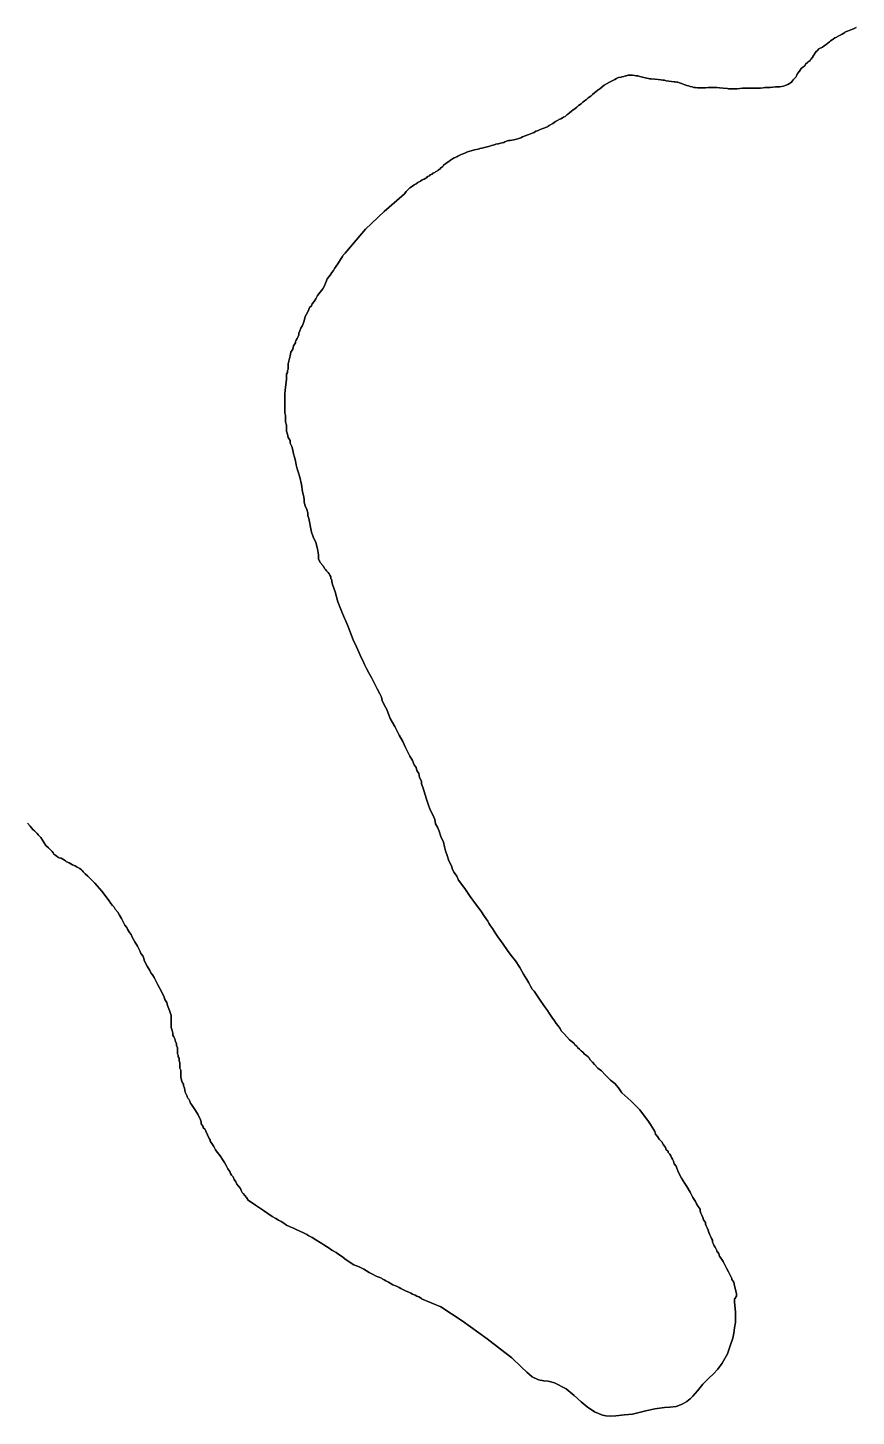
# Model space of a CAD drawing. Header units: inches. Extents: x 11258954 to 11313122, y 3645444 to 3695200.
# Drawn here: x 11285548 to 11286482, y 3675868 to 3677433 of the extents above; entities that cross this region are included whole.
import ezdxf

# ---------------------------------------------------------------- set-up
doc = ezdxf.new("R2010")
doc.units = ezdxf.units.IN
doc.header["$MEASUREMENT"] = 0
doc.layers.add('ZipCode', color=108, linetype='Continuous')

msp = doc.modelspace()

# ---------------------------------------------------------------- linework, layer by layer
at = {"layer": 'ZipCode'}
for points in [[(11286482, 3677433, 0), (11286479, 3677431.5, 0), (11286476, 3677430.25, 0), (11286472, 3677428.75, 0), (11286470, 3677428, 0), (11286469, 3677427.25, 0), (11286468, 3677426.5, 0), (11286466, 3677425.5, 0), (11286464, 3677424.25, 0), (11286461, 3677423, 0), (11286460, 3677422.25, 0), (11286458, 3677421.25, 0), (11286456, 3677420, 0), (11286455, 3677419, 0), (11286453, 3677418, 0), (11286452, 3677417, 0), (11286450, 3677415.25, 0), (11286448, 3677413.75, 0), (11286446, 3677412.5, 0), (11286444, 3677411, 0), (11286440, 3677409, 0), (11286438, 3677406.75, 0), (11286437, 3677406, 0), (11286436, 3677404.75, 0), (11286435, 3677403.5, 0), (11286435, 3677403, 0), (11286435, 3677402.5, 0), (11286434, 3677402, 0), (11286434, 3677401.5, 0), (11286433, 3677400.5, 0), (11286433, 3677399.75, 0), (11286432, 3677399, 0), (11286432, 3677398, 0), (11286431, 3677397.25, 0), (11286430, 3677396, 0), (11286428, 3677394.5, 0), (11286427, 3677393.5, 0), (11286425, 3677391.75, 0), (11286424, 3677390, 0), (11286422, 3677388.5, 0), (11286420, 3677386.75, 0), (11286418, 3677384, 0), (11286416, 3677381.25, 0), (11286415, 3677379.25, 0), (11286414, 3677377.25, 0), (11286412, 3677375.25, 0), (11286411, 3677374, 0), (11286410, 3677372.5, 0), (11286409, 3677371.5, 0), (11286408, 3677370.75, 0), (11286407, 3677369.75, 0), (11286405, 3677368.75, 0), (11286404, 3677368.5, 0), (11286403, 3677368, 0), (11286402, 3677367.5, 0), (11286400, 3677366.75, 0), (11286396, 3677366.25, 0), (11286394, 3677366, 0), (11286391, 3677366, 0), (11286388, 3677365.75, 0), (11286385, 3677365.5, 0), (11286382, 3677365.5, 0), (11286379, 3677365.25, 0), (11286377, 3677365, 0), (11286374, 3677364.75, 0), (11286371, 3677364.5, 0), (11286368, 3677364.5, 0), (11286366, 3677364.5, 0), (11286363, 3677364.5, 0), (11286360, 3677364.5, 0), (11286357, 3677364.5, 0), (11286354, 3677364.5, 0), (11286351, 3677364.25, 0), (11286348, 3677364, 0), (11286344, 3677363.75, 0), (11286341, 3677363.75, 0), (11286340, 3677364, 0), (11286338, 3677364, 0), (11286337, 3677364.25, 0), (11286332, 3677364.75, 0), (11286328, 3677365, 0), (11286325, 3677365.5, 0), (11286321, 3677365.5, 0), (11286318, 3677365.5, 0), (11286315, 3677365.25, 0), (11286312, 3677365, 0), (11286307, 3677365, 0), (11286303, 3677365, 0), (11286301, 3677365.25, 0), (11286300, 3677365.25, 0), (11286299, 3677365.5, 0), (11286297, 3677366, 0), (11286295, 3677366.5, 0), (11286293, 3677367.25, 0), (11286291, 3677367.75, 0), (11286289, 3677368.5, 0), (11286287, 3677369.25, 0), (11286285, 3677370, 0), (11286283, 3677370.75, 0), (11286281, 3677371.25, 0), (11286280, 3677371.5, 0), (11286278, 3677371.75, 0), (11286277, 3677371.75, 0), (11286274, 3677372, 0), (11286271, 3677372.5, 0), (11286268, 3677373, 0), (11286266, 3677373.5, 0), (11286264, 3677373.75, 0), (11286262, 3677374, 0), (11286259, 3677374.5, 0), (11286255, 3677374.75, 0), (11286251, 3677375, 0), (11286250, 3677375, 0), (11286249, 3677375.25, 0), (11286248, 3677375.5, 0), (11286244, 3677376.25, 0), (11286241, 3677377.25, 0), (11286238, 3677378, 0), (11286236, 3677378.5, 0), (11286234, 3677378.75, 0), (11286232, 3677379, 0), (11286230, 3677379.5, 0), (11286228, 3677379.5, 0), (11286225, 3677379.25, 0), (11286224, 3677379, 0), (11286223, 3677378.75, 0), (11286222, 3677378.5, 0), (11286220, 3677378, 0), (11286218, 3677377.5, 0), (11286217, 3677377, 0), (11286214, 3677376.5, 0), (11286212, 3677375.5, 0), (11286210, 3677374.5, 0), (11286204, 3677371.5, 0), (11286198, 3677368, 0), (11286193, 3677363.75, 0), (11286192, 3677363.25, 0), (11286191, 3677362.75, 0), (11286191, 3677362.25, 0), (11286189, 3677361, 0), (11286187, 3677359.25, 0), (11286185, 3677357.5, 0), (11286183, 3677355.5, 0), (11286180, 3677353.75, 0), (11286178, 3677351.75, 0), (11286177, 3677351.25, 0), (11286176, 3677350.5, 0), (11286176, 3677350.25, 0), (11286174, 3677349, 0), (11286172, 3677347, 0), (11286169, 3677345, 0), (11286167, 3677343.25, 0), (11286165, 3677341.5, 0), (11286163, 3677340.25, 0), (11286161, 3677338.75, 0), (11286159, 3677337, 0), (11286157, 3677335.5, 0), (11286157, 3677335, 0), (11286156, 3677334.5, 0), (11286155, 3677333.75, 0), (11286154, 3677332.75, 0), (11286152, 3677332, 0), (11286151, 3677331.25, 0), (11286149, 3677330.25, 0), (11286147, 3677329.25, 0), (11286146, 3677328.5, 0), (11286143, 3677327, 0), (11286140, 3677325, 0), (11286136, 3677322.75, 0), (11286135, 3677322, 0), (11286134, 3677321.25, 0), (11286133, 3677320.75, 0), (11286130, 3677319.5, 0), (11286126, 3677318.25, 0), (11286123, 3677316.75, 0), (11286121, 3677316, 0), (11286119, 3677314.75, 0), (11286117, 3677313.75, 0), (11286115, 3677313, 0), (11286113, 3677312.5, 0), (11286112, 3677312, 0), (11286109, 3677311, 0), (11286106, 3677309.75, 0), (11286104, 3677308.5, 0), (11286102, 3677307.75, 0), (11286099, 3677307, 0), (11286096, 3677306.5, 0), (11286094, 3677306, 0), (11286092, 3677305.75, 0), (11286090, 3677305.5, 0), (11286088, 3677305, 0), (11286086, 3677304.25, 0), (11286085, 3677303.5, 0), (11286083, 3677303, 0), (11286081, 3677302.5, 0), (11286079, 3677302, 0), (11286078, 3677301.75, 0), (11286076, 3677301.5, 0), (11286075, 3677301, 0), (11286073, 3677300.5, 0), (11286071, 3677300, 0), (11286069, 3677299.25, 0), (11286066, 3677298.5, 0), (11286063, 3677297.75, 0), (11286060, 3677297, 0), (11286058, 3677296.75, 0), (11286057, 3677296.25, 0), (11286056, 3677296, 0), (11286052, 3677295.25, 0), (11286048, 3677294, 0), (11286044, 3677292.75, 0), (11286041, 3677291.5, 0), (11286037, 3677290, 0), (11286033, 3677288, 0), (11286032, 3677287.25, 0), (11286030, 3677286.5, 0), (11286029, 3677286, 0), (11286027, 3677285, 0), (11286025, 3677283.5, 0), (11286023, 3677282, 0), (11286021, 3677280.75, 0), (11286019, 3677279.5, 0), (11286017, 3677277.75, 0), (11286016, 3677276.5, 0), (11286014, 3677275, 0), (11286013, 3677273.75, 0), (11286012, 3677273, 0), (11286011, 3677272.25, 0), (11286010, 3677271.5, 0), (11286008, 3677270.5, 0), (11286007, 3677269.75, 0), (11286005, 3677268.75, 0), (11286004, 3677267.75, 0), (11286002, 3677267, 0), (11286001, 3677266, 0), (11285999, 3677265.25, 0), (11285998, 3677264, 0), (11285997, 3677263.25, 0), (11285995, 3677262.25, 0), (11285993, 3677261.25, 0), (11285991, 3677260, 0), (11285988, 3677258.5, 0), (11285986, 3677257, 0), (11285984, 3677255.75, 0), (11285982, 3677254.25, 0), (11285979, 3677252.25, 0), (11285977, 3677250.25, 0), (11285975, 3677248, 0), (11285973, 3677245.5, 0), (11285970, 3677243, 0), (11285950, 3677225.5, 0), (11285929, 3677205.75, 0), (11285908, 3677180.75, 0), (11285906, 3677178.5, 0), (11285904, 3677176.5, 0), (11285903, 3677175, 0), (11285901, 3677171.5, 0), (11285898, 3677166.5, 0), (11285894, 3677161.25, 0), (11285893, 3677159, 0), (11285891, 3677157, 0), (11285890, 3677155, 0), (11285888, 3677152.5, 0), (11285886, 3677149.75, 0), (11285885, 3677147.5, 0), (11285884, 3677145, 0), (11285883, 3677142, 0), (11285881, 3677138.5, 0), (11285878, 3677134.5, 0), (11285875, 3677130.75, 0), (11285873, 3677127, 0), (11285871, 3677124.25, 0), (11285869, 3677121.5, 0), (11285868, 3677119.25, 0), (11285866, 3677117.25, 0), (11285865, 3677115, 0), (11285864, 3677112.5, 0), (11285861, 3677107.25, 0), (11285860, 3677102.25, 0), (11285858, 3677097.25, 0), (11285856, 3677094, 0), (11285855, 3677091, 0), (11285854, 3677088.5, 0), (11285854, 3677086.75, 0), (11285853, 3677084.75, 0), (11285852, 3677082.5, 0), (11285851, 3677080.5, 0), (11285850, 3677079, 0), (11285850, 3677077.5, 0), (11285848, 3677074, 0), (11285847, 3677070.25, 0), (11285845, 3677067, 0), (11285844, 3677063, 0), (11285843, 3677058.5, 0), (11285842, 3677053.75, 0), (11285842, 3677052, 0), (11285842, 3677050, 0), (11285842, 3677047.75, 0), (11285841, 3677046.25, 0), (11285841, 3677045, 0), (11285841, 3677044, 0), (11285840, 3677042.25, 0), (11285840, 3677039.5, 0), (11285840, 3677036.25, 0), (11285839, 3677027.75, 0), (11285838, 3677020.25, 0), (11285838, 3677013, 0), (11285838, 3677008, 0), (11285838, 3677003, 0), (11285838, 3676998.5, 0), (11285839, 3676995.75, 0), (11285839, 3676992.25, 0), (11285839, 3676988.5, 0), (11285840, 3676984.75, 0), (11285840, 3676981.25, 0), (11285840, 3676978, 0), (11285841, 3676974.5, 0), (11285842, 3676970.75, 0), (11285844, 3676967.5, 0), (11285844, 3676964.5, 0), (11285846, 3676960.75, 0), (11285847, 3676956.5, 0), (11285848, 3676952.5, 0), (11285849, 3676948.5, 0), (11285850, 3676944.5, 0), (11285851, 3676940, 0), (11285852, 3676935.5, 0), (11285853, 3676932, 0), (11285855, 3676926, 0), (11285857, 3676918, 0), (11285858, 3676909.5, 0), (11285859, 3676905.5, 0), (11285860, 3676901.5, 0), (11285860, 3676898, 0), (11285861, 3676893.75, 0), (11285863, 3676889.5, 0), (11285864, 3676885.75, 0), (11285864, 3676883, 0), (11285865, 3676879.5, 0), (11285866, 3676875.75, 0), (11285867, 3676869.75, 0), (11285868, 3676864, 0), (11285870, 3676859, 0), (11285873, 3676852.5, 0), (11285875, 3676845.5, 0), (11285876, 3676838.5, 0), (11285876, 3676834.25, 0), (11285878, 3676830, 0), (11285881, 3676826.5, 0), (11285881, 3676826.25, 0), (11285881, 3676826, 0), (11285882, 3676825, 0), (11285883, 3676823.25, 0), (11285884, 3676822, 0), (11285885, 3676820.5, 0), (11285887, 3676818.75, 0), (11285888, 3676817, 0), (11285889, 3676815.5, 0), (11285890, 3676813.75, 0), (11285890, 3676811.5, 0), (11285891, 3676810.25, 0), (11285891, 3676809, 0), (11285891, 3676808.5, 0), (11285892, 3676805, 0), (11285895, 3676796.75, 0), (11285898, 3676785.75, 0), (11285903, 3676772.5, 0), (11285909, 3676758.5, 0), (11285915, 3676742.75, 0), (11285919, 3676735, 0), (11285922, 3676728.25, 0), (11285924, 3676723, 0), (11285926, 3676719.5, 0), (11285928, 3676715, 0), (11285930, 3676710.5, 0), (11285933, 3676704.75, 0), (11285936, 3676699.5, 0), (11285939, 3676693.5, 0), (11285942, 3676687.5, 0), (11285945, 3676682, 0), (11285947, 3676678, 0), (11285948, 3676674.25, 0), (11285950, 3676669.5, 0), (11285953, 3676664.25, 0), (11285957, 3676654.25, 0), (11285962, 3676645, 0), (11285967, 3676635.25, 0), (11285971, 3676628, 0), (11285974, 3676621.25, 0), (11285977, 3676615.5, 0), (11285979, 3676611.5, 0), (11285982, 3676606.75, 0), (11285984, 3676601.75, 0), (11285986, 3676598.75, 0), (11285987, 3676595.5, 0), (11285989, 3676592, 0), (11285990, 3676587.5, 0), (11285992, 3676583.5, 0), (11285992, 3676580.5, 0), (11285994, 3676575.5, 0), (11285996, 3676569, 0), (11285998, 3676562, 0), (11286000, 3676556.5, 0), (11286002, 3676551.25, 0), (11286005, 3676545.5, 0), (11286007, 3676540.25, 0), (11286008, 3676535.5, 0), (11286010, 3676531.75, 0), (11286012, 3676527, 0), (11286014, 3676521, 0), (11286017, 3676514.5, 0), (11286018, 3676509.5, 0), (11286019, 3676504.75, 0), (11286021, 3676499.5, 0), (11286023, 3676493.5, 0), (11286026, 3676488, 0), (11286027, 3676483.75, 0), (11286029, 3676480.5, 0), (11286032, 3676476.5, 0), (11286034, 3676472, 0), (11286041, 3676462.25, 0), (11286047, 3676453.5, 0), (11286054, 3676443.75, 0), (11286059, 3676437.25, 0), (11286063, 3676431, 0), (11286067, 3676425.75, 0), (11286068, 3676423.5, 0), (11286070, 3676420.5, 0), (11286072, 3676417.5, 0), (11286074, 3676414.5, 0), (11286076, 3676411.25, 0), (11286078, 3676407.75, 0), (11286084, 3676399.5, 0), (11286089, 3676392.5, 0), (11286093, 3676386.75, 0), (11286098, 3676381, 0), (11286103, 3676373.5, 0), (11286107, 3676365.75, 0), (11286109, 3676362.75, 0), (11286111, 3676359.75, 0), (11286113, 3676356.25, 0), (11286115, 3676352.5, 0), (11286117, 3676349, 0), (11286119, 3676346.5, 0), (11286122, 3676342.25, 0), (11286126, 3676336.5, 0), (11286130, 3676330.5, 0), (11286132, 3676327.75, 0), (11286134, 3676325, 0), (11286136, 3676321.75, 0), (11286139, 3676317.25, 0), (11286142, 3676313.25, 0), (11286144, 3676310.25, 0), (11286146, 3676307.75, 0), (11286148, 3676305, 0), (11286150, 3676301.75, 0), (11286153, 3676298.5, 0), (11286156, 3676295.25, 0), (11286159, 3676292, 0), (11286162, 3676289.75, 0), (11286164, 3676287.75, 0), (11286165, 3676286, 0), (11286167, 3676284.5, 0), (11286168, 3676283, 0), (11286170, 3676281.25, 0), (11286172, 3676279.5, 0), (11286174, 3676277.75, 0), (11286176, 3676275.75, 0), (11286178, 3676274, 0), (11286180, 3676272.5, 0), (11286181, 3676271.5, 0), (11286182, 3676269.5, 0), (11286185, 3676266.75, 0), (11286187, 3676264, 0), (11286191, 3676260, 0), (11286195, 3676256.75, 0), (11286199, 3676252.5, 0), (11286202, 3676249.5, 0), (11286205, 3676246.5, 0), (11286207, 3676245, 0), (11286210, 3676242.5, 0), (11286214, 3676237.75, 0), (11286218, 3676232.25, 0), (11286228, 3676223, 0), (11286238, 3676212.75, 0), (11286248, 3676199.75, 0), (11286250, 3676196.25, 0), (11286252, 3676193.25, 0), (11286254, 3676190.5, 0), (11286255, 3676188.5, 0), (11286256, 3676185.5, 0), (11286258, 3676182.75, 0), (11286260, 3676179.75, 0), (11286263, 3676176.75, 0), (11286265, 3676173.5, 0), (11286267, 3676170.5, 0), (11286268, 3676168, 0), (11286270, 3676166.25, 0), (11286270, 3676164.75, 0), (11286272, 3676163, 0), (11286273, 3676161, 0), (11286274, 3676159, 0), (11286275, 3676157.25, 0), (11286276, 3676155, 0), (11286277, 3676152, 0), (11286279, 3676149.25, 0), (11286280, 3676147.25, 0), (11286281, 3676144, 0), (11286283, 3676140, 0), (11286285, 3676136, 0), (11286287, 3676133, 0), (11286289, 3676130, 0), (11286291, 3676126.5, 0), (11286295, 3676120, 0), (11286298, 3676114.25, 0), (11286301, 3676109.5, 0), (11286302, 3676107, 0), (11286304, 3676104, 0), (11286306, 3676101, 0), (11286306, 3676098.75, 0), (11286307, 3676096.5, 0), (11286308, 3676094, 0), (11286309, 3676091.5, 0), (11286310, 3676089, 0), (11286311, 3676087.25, 0), (11286312, 3676085.75, 0), (11286312, 3676084, 0), (11286313, 3676082.25, 0), (11286314, 3676079.75, 0), (11286315, 3676077.25, 0), (11286316, 3676074.5, 0), (11286317, 3676072, 0), (11286318, 3676069.75, 0), (11286319, 3676067.75, 0), (11286320, 3676066, 0), (11286320, 3676063.75, 0), (11286321, 3676061.5, 0), (11286322, 3676059.5, 0), (11286323, 3676058, 0), (11286324, 3676056, 0), (11286325, 3676054.5, 0), (11286325, 3676053.25, 0), (11286326, 3676052.5, 0), (11286327, 3676050.75, 0), (11286328, 3676048, 0), (11286330, 3676045.5, 0), (11286332, 3676041.75, 0), (11286334, 3676038.25, 0), (11286336, 3676034.5, 0), (11286338, 3676030.25, 0), (11286340, 3676026.5, 0), (11286342, 3676022.75, 0), (11286342, 3676021.5, 0), (11286343, 3676020.25, 0), (11286344, 3676018.75, 0), (11286345, 3676014.5, 0), (11286346, 3676010.25, 0), (11286347, 3676005.5, 0), (11286347, 3676004.25, 0), (11286347, 3676003, 0), (11286346, 3676001.5, 0), (11286346, 3676001.25, 0), (11286346, 3676001, 0), (11286346, 3676000.5, 0), (11286345, 3676000, 0), (11286345, 3675996.5, 0), (11286346, 3675985, 0), (11286346, 3675973, 0), (11286345, 3675967, 0), (11286344, 3675961, 0), (11286343, 3675955.5, 0), (11286340, 3675947, 0), (11286337, 3675938, 0), (11286331, 3675927.5, 0), (11286326, 3675920.5, 0), (11286321, 3675915.25, 0), (11286316, 3675910.25, 0), (11286309, 3675903.5, 0), (11286303, 3675896.25, 0), (11286298, 3675890.25, 0), (11286295, 3675887.25, 0), (11286291, 3675884.25, 0), (11286286, 3675881.25, 0), (11286279, 3675878.5, 0), (11286272, 3675877.75, 0), (11286266, 3675877.5, 0), (11286255, 3675876, 0), (11286245, 3675873.5, 0), (11286236, 3675871.25, 0), (11286230, 3675870, 0), (11286221, 3675869, 0), (11286211, 3675868, 0), (11286205, 3675867.5, 0), (11286200, 3675868, 0), (11286196, 3675868.75, 0), (11286187, 3675872.5, 0), (11286179, 3675878, 0), (11286172, 3675883.75, 0), (11286164, 3675891, 0), (11286155, 3675898.25, 0), (11286142, 3675905, 0), (11286135, 3675907, 0), (11286130, 3675907.5, 0), (11286124, 3675908.5, 0), (11286117, 3675912, 0), (11286111, 3675917.25, 0), (11286105, 3675922.75, 0), (11286094, 3675933.25, 0), (11286081, 3675943.25, 0), (11286066, 3675954.75, 0), (11286038, 3675975, 0), (11286014, 3675991, 0), (11285992, 3676000, 0), (11285992, 3676000.25, 0), (11285991, 3676001, 0), (11285989, 3676002, 0), (11285987, 3676003, 0), (11285985, 3676004, 0), (11285982, 3676005.25, 0), (11285980, 3676006.25, 0), (11285978, 3676007.25, 0), (11285975, 3676008.5, 0), (11285972, 3676010, 0), (11285969, 3676011.5, 0), (11285967, 3676012.5, 0), (11285964, 3676014, 0), (11285960, 3676015.75, 0), (11285957, 3676017.5, 0), (11285955, 3676018.75, 0), (11285952, 3676020.25, 0), (11285950, 3676021.25, 0), (11285948, 3676022.25, 0), (11285947, 3676023, 0), (11285945, 3676023.75, 0), (11285943, 3676024.5, 0), (11285941, 3676025.5, 0), (11285937, 3676027.5, 0), (11285933, 3676029.5, 0), (11285930, 3676031.5, 0), (11285927, 3676033.25, 0), (11285924, 3676034.75, 0), (11285922, 3676036, 0), (11285919, 3676037, 0), (11285916, 3676038.25, 0), (11285913, 3676040, 0), (11285909, 3676042.5, 0), (11285906, 3676044.75, 0), (11285903, 3676047.25, 0), (11285899, 3676049.75, 0), (11285896, 3676052.25, 0), (11285892, 3676054.25, 0), (11285890, 3676055.5, 0), (11285888, 3676057, 0), (11285885, 3676059, 0), (11285882, 3676060.75, 0), (11285880, 3676062.25, 0), (11285878, 3676063.5, 0), (11285873, 3676066.25, 0), (11285869, 3676069, 0), (11285865, 3676071, 0), (11285863, 3676072.5, 0), (11285859, 3676074.25, 0), (11285855, 3676076.25, 0), (11285851, 3676078, 0), (11285848, 3676079.5, 0), (11285844, 3676081, 0), (11285840, 3676083, 0), (11285837, 3676085, 0), (11285834, 3676087, 0), (11285831, 3676088.5, 0), (11285828, 3676090.5, 0), (11285824, 3676092.75, 0), (11285814, 3676099.25, 0), (11285805, 3676105.5, 0), (11285797, 3676111.25, 0), (11285795, 3676114, 0), (11285793, 3676116.5, 0), (11285791, 3676118.5, 0), (11285790, 3676119.75, 0), (11285789, 3676122, 0), (11285788, 3676124.25, 0), (11285786, 3676127, 0), (11285784, 3676129.25, 0), (11285783, 3676131.75, 0), (11285781, 3676134.5, 0), (11285780, 3676137.25, 0), (11285778, 3676139.25, 0), (11285777, 3676141, 0), (11285776, 3676143.5, 0), (11285774, 3676146.5, 0), (11285772, 3676150, 0), (11285770, 3676153.5, 0), (11285768, 3676156.75, 0), (11285766, 3676159.75, 0), (11285764, 3676162.5, 0), (11285762, 3676165, 0), (11285760, 3676168, 0), (11285758, 3676171.75, 0), (11285755, 3676176, 0), (11285754, 3676177.5, 0), (11285754, 3676179, 0), (11285753, 3676180.5, 0), (11285751, 3676184.75, 0), (11285749, 3676189, 0), (11285748, 3676191.5, 0), (11285747, 3676192, 0), (11285746, 3676193, 0), (11285746, 3676194.25, 0), (11285744, 3676197, 0), (11285744, 3676199.25, 0), (11285743, 3676201.5, 0), (11285740, 3676208, 0), (11285736, 3676214.5, 0), (11285733, 3676218.75, 0), (11285732, 3676220.5, 0), (11285731, 3676222.5, 0), (11285730, 3676225, 0), (11285729, 3676226.25, 0), (11285728, 3676227.5, 0), (11285728, 3676228.5, 0), (11285726, 3676233, 0), (11285725, 3676237.5, 0), (11285724, 3676240.5, 0), (11285724, 3676241.75, 0), (11285723, 3676243.5, 0), (11285722, 3676245.25, 0), (11285721, 3676249.5, 0), (11285721, 3676253.5, 0), (11285721, 3676257.75, 0), (11285720, 3676260, 0), (11285720, 3676262.25, 0), (11285720, 3676264, 0), (11285720, 3676266, 0), (11285719, 3676268.25, 0), (11285719, 3676271, 0), (11285718, 3676272.75, 0), (11285718, 3676274.5, 0), (11285717, 3676276, 0), (11285717, 3676279.5, 0), (11285717, 3676282.75, 0), (11285716, 3676285.5, 0), (11285716, 3676287.5, 0), (11285715, 3676290, 0), (11285714, 3676293, 0), (11285713, 3676295.25, 0), (11285712, 3676297.25, 0), (11285712, 3676299.5, 0), (11285711, 3676302.5, 0), (11285710, 3676305.75, 0), (11285710, 3676308, 0), (11285710, 3676309, 0), (11285710, 3676310.5, 0), (11285710, 3676312.5, 0), (11285710, 3676319.25, 0), (11285708, 3676325, 0), (11285706, 3676330.5, 0), (11285705, 3676334, 0), (11285703, 3676337.25, 0), (11285702, 3676340, 0), (11285699, 3676346.25, 0), (11285695, 3676353.75, 0), (11285691, 3676362.25, 0), (11285689, 3676365, 0), (11285687, 3676367.5, 0), (11285686, 3676370, 0), (11285683, 3676375, 0), (11285680, 3676380.5, 0), (11285679, 3676384.5, 0), (11285678, 3676386.5, 0), (11285676, 3676389, 0), (11285675, 3676391.5, 0), (11285672, 3676397.25, 0), (11285669, 3676402.25, 0), (11285666, 3676407.5, 0), (11285665, 3676410.5, 0), (11285663, 3676413, 0), (11285662, 3676414.75, 0), (11285661, 3676416.5, 0), (11285660, 3676418.5, 0), (11285658, 3676421, 0), (11285656, 3676425, 0), (11285654, 3676428.5, 0), (11285652, 3676432.25, 0), (11285650, 3676435.75, 0), (11285647, 3676439, 0), (11285646, 3676441.5, 0), (11285644, 3676443.25, 0), (11285642, 3676445.5, 0), (11285640, 3676448.5, 0), (11285632, 3676459.5, 0), (11285624, 3676468.5, 0), (11285616, 3676476.5, 0), (11285613, 3676479, 0), (11285611, 3676481.25, 0), (11285610, 3676482.5, 0), (11285609, 3676483.5, 0), (11285607, 3676485, 0), (11285604, 3676486.5, 0), (11285602, 3676488, 0), (11285599, 3676489, 0), (11285597, 3676490.25, 0), (11285595, 3676491.25, 0), (11285592, 3676492.5, 0), (11285591, 3676493.5, 0), (11285590, 3676494.25, 0), (11285588, 3676495.5, 0), (11285586, 3676496.5, 0), (11285584, 3676497, 0), (11285583, 3676497.5, 0), (11285582, 3676498.25, 0), (11285580, 3676499.5, 0), (11285578, 3676501.25, 0), (11285577, 3676502.5, 0), (11285576, 3676504.25, 0), (11285574, 3676506, 0), (11285572, 3676508.25, 0), (11285569, 3676511, 0), (11285567, 3676513.75, 0), (11285565, 3676516.75, 0), (11285563, 3676520, 0), (11285560, 3676523, 0), (11285559, 3676524.5, 0), (11285558, 3676525.5, 0), (11285556, 3676527.25, 0), (11285554, 3676529, 0), (11285551, 3676532.75, 0), (11285548, 3676536.25, 0)], [(11285548, 3676536.25, 0), (11285551, 3676532.75, 0), (11285554, 3676529, 0), (11285556, 3676527.25, 0), (11285558, 3676525.5, 0), (11285559, 3676524.5, 0), (11285560, 3676523, 0), (11285563, 3676520, 0), (11285565, 3676516.75, 0), (11285567, 3676513.75, 0), (11285569, 3676511, 0), (11285572, 3676508.25, 0), (11285574, 3676506, 0), (11285576, 3676504.25, 0), (11285577, 3676502.5, 0), (11285578, 3676501.25, 0), (11285580, 3676499.5, 0), (11285582, 3676498.25, 0), (11285583, 3676497.5, 0), (11285584, 3676497, 0), (11285586, 3676496.5, 0), (11285588, 3676495.5, 0), (11285590, 3676494.25, 0), (11285591, 3676493.5, 0), (11285592, 3676492.5, 0), (11285595, 3676491.25, 0), (11285597, 3676490.25, 0), (11285599, 3676489, 0), (11285602, 3676488, 0), (11285604, 3676486.5, 0), (11285607, 3676485, 0), (11285609, 3676483.5, 0), (11285610, 3676482.5, 0), (11285611, 3676481.25, 0), (11285613, 3676479, 0), (11285616, 3676476.5, 0), (11285624, 3676468.5, 0), (11285632, 3676459.5, 0), (11285640, 3676448.5, 0), (11285642, 3676445.5, 0), (11285644, 3676443.25, 0), (11285646, 3676441.5, 0), (11285647, 3676439, 0), (11285650, 3676435.75, 0), (11285652, 3676432.25, 0), (11285654, 3676428.5, 0), (11285656, 3676425, 0), (11285658, 3676421, 0), (11285660, 3676418.5, 0), (11285661, 3676416.5, 0), (11285662, 3676414.75, 0), (11285663, 3676413, 0), (11285665, 3676410.5, 0), (11285666, 3676407.5, 0), (11285669, 3676402.25, 0), (11285672, 3676397.25, 0), (11285675, 3676391.5, 0), (11285676, 3676389, 0), (11285678, 3676386.5, 0), (11285679, 3676384.5, 0), (11285680, 3676380.5, 0), (11285683, 3676375, 0), (11285686, 3676370, 0), (11285687, 3676367.5, 0), (11285689, 3676365, 0), (11285691, 3676362.25, 0), (11285695, 3676353.75, 0), (11285699, 3676346.25, 0), (11285702, 3676340, 0), (11285703, 3676337.25, 0), (11285705, 3676334, 0), (11285706, 3676330.5, 0), (11285708, 3676325, 0), (11285710, 3676319.25, 0), (11285710, 3676312.5, 0), (11285710, 3676310.5, 0), (11285710, 3676309, 0), (11285710, 3676308, 0), (11285710, 3676305.75, 0), (11285711, 3676302.5, 0), (11285712, 3676299.5, 0), (11285712, 3676297.25, 0), (11285713, 3676295.25, 0), (11285714, 3676293, 0), (11285715, 3676290, 0), (11285716, 3676287.5, 0), (11285716, 3676285.5, 0), (11285717, 3676282.75, 0), (11285717, 3676279.5, 0), (11285717, 3676276, 0), (11285718, 3676274.5, 0), (11285718, 3676272.75, 0), (11285719, 3676271, 0), (11285719, 3676268.25, 0), (11285720, 3676266, 0), (11285720, 3676264, 0), (11285720, 3676262.25, 0), (11285720, 3676260, 0), (11285721, 3676257.75, 0), (11285721, 3676253.5, 0), (11285721, 3676249.5, 0), (11285722, 3676245.25, 0), (11285723, 3676243.5, 0), (11285724, 3676241.75, 0), (11285724, 3676240.5, 0), (11285725, 3676237.5, 0), (11285726, 3676233, 0), (11285728, 3676228.5, 0), (11285728, 3676227.5, 0), (11285729, 3676226.25, 0), (11285730, 3676225, 0), (11285731, 3676222.5, 0), (11285732, 3676220.5, 0), (11285733, 3676218.75, 0), (11285736, 3676214.5, 0), (11285740, 3676208, 0), (11285743, 3676201.5, 0), (11285744, 3676199.25, 0), (11285744, 3676197, 0), (11285746, 3676194.25, 0), (11285746, 3676193, 0), (11285747, 3676192, 0), (11285748, 3676191.5, 0), (11285749, 3676189, 0), (11285751, 3676184.75, 0), (11285753, 3676180.5, 0), (11285754, 3676179, 0), (11285754, 3676177.5, 0), (11285755, 3676176, 0), (11285758, 3676171.75, 0), (11285760, 3676168, 0), (11285762, 3676165, 0), (11285764, 3676162.5, 0), (11285766, 3676159.75, 0), (11285768, 3676156.75, 0), (11285770, 3676153.5, 0), (11285772, 3676150, 0), (11285774, 3676146.5, 0), (11285776, 3676143.5, 0), (11285777, 3676141, 0), (11285778, 3676139.25, 0), (11285780, 3676137.25, 0), (11285781, 3676134.5, 0), (11285783, 3676131.75, 0), (11285784, 3676129.25, 0), (11285786, 3676127, 0), (11285788, 3676124.25, 0), (11285789, 3676122, 0), (11285790, 3676119.75, 0), (11285791, 3676118.5, 0), (11285793, 3676116.5, 0), (11285795, 3676114, 0), (11285797, 3676111.25, 0), (11285805, 3676105.5, 0), (11285814, 3676099.25, 0), (11285824, 3676092.75, 0), (11285828, 3676090.5, 0), (11285831, 3676088.5, 0), (11285834, 3676087, 0), (11285837, 3676085, 0), (11285840, 3676083, 0), (11285844, 3676081, 0), (11285848, 3676079.5, 0), (11285851, 3676078, 0), (11285855, 3676076.25, 0), (11285859, 3676074.25, 0), (11285863, 3676072.5, 0), (11285865, 3676071, 0), (11285869, 3676069, 0), (11285873, 3676066.25, 0), (11285878, 3676063.5, 0), (11285880, 3676062.25, 0), (11285882, 3676060.75, 0), (11285885, 3676059, 0), (11285888, 3676057, 0), (11285890, 3676055.5, 0), (11285892, 3676054.25, 0), (11285896, 3676052.25, 0), (11285899, 3676049.75, 0), (11285903, 3676047.25, 0), (11285906, 3676044.75, 0), (11285909, 3676042.5, 0), (11285913, 3676040, 0), (11285916, 3676038.25, 0), (11285919, 3676037, 0), (11285922, 3676036, 0), (11285924, 3676034.75, 0), (11285927, 3676033.25, 0), (11285930, 3676031.5, 0), (11285933, 3676029.5, 0), (11285937, 3676027.5, 0), (11285941, 3676025.5, 0), (11285943, 3676024.5, 0), (11285945, 3676023.75, 0), (11285947, 3676023, 0), (11285948, 3676022.25, 0), (11285950, 3676021.25, 0), (11285952, 3676020.25, 0), (11285955, 3676018.75, 0), (11285957, 3676017.5, 0), (11285960, 3676015.75, 0), (11285964, 3676014, 0), (11285967, 3676012.5, 0), (11285969, 3676011.5, 0), (11285972, 3676010, 0), (11285975, 3676008.5, 0), (11285978, 3676007.25, 0), (11285980, 3676006.25, 0), (11285982, 3676005.25, 0), (11285985, 3676004, 0), (11285987, 3676003, 0), (11285989, 3676002, 0), (11285991, 3676001, 0), (11285992, 3676000.25, 0), (11285992, 3676000, 0), (11286014, 3675991, 0), (11286038, 3675975, 0), (11286066, 3675954.75, 0), (11286081, 3675943.25, 0), (11286094, 3675933.25, 0), (11286105, 3675922.75, 0), (11286111, 3675917.25, 0), (11286117, 3675912, 0), (11286124, 3675908.5, 0), (11286130, 3675907.5, 0), (11286135, 3675907, 0), (11286142, 3675905, 0), (11286155, 3675898.25, 0), (11286164, 3675891, 0), (11286172, 3675883.75, 0), (11286179, 3675878, 0), (11286187, 3675872.5, 0), (11286196, 3675868.75, 0), (11286200, 3675868, 0), (11286205, 3675867.5, 0), (11286211, 3675868, 0), (11286221, 3675869, 0), (11286230, 3675870, 0), (11286236, 3675871.25, 0), (11286245, 3675873.5, 0), (11286255, 3675876, 0), (11286266, 3675877.5, 0), (11286272, 3675877.75, 0), (11286279, 3675878.5, 0), (11286286, 3675881.25, 0), (11286291, 3675884.25, 0), (11286295, 3675887.25, 0), (11286298, 3675890.25, 0), (11286303, 3675896.25, 0), (11286309, 3675903.5, 0), (11286316, 3675910.25, 0), (11286321, 3675915.25, 0), (11286326, 3675920.5, 0), (11286331, 3675927.5, 0), (11286337, 3675938, 0), (11286340, 3675947, 0), (11286343, 3675955.5, 0), (11286344, 3675961, 0), (11286345, 3675967, 0), (11286346, 3675973, 0), (11286346, 3675985, 0), (11286345, 3675996.5, 0), (11286345, 3676000, 0), (11286346, 3676000.5, 0), (11286346, 3676001, 0), (11286346, 3676001.25, 0), (11286346, 3676001.5, 0), (11286347, 3676003, 0), (11286347, 3676004.25, 0), (11286347, 3676005.5, 0), (11286346, 3676010.25, 0), (11286345, 3676014.5, 0), (11286344, 3676018.75, 0), (11286343, 3676020.25, 0), (11286342, 3676021.5, 0), (11286342, 3676022.75, 0), (11286340, 3676026.5, 0), (11286338, 3676030.25, 0), (11286336, 3676034.5, 0), (11286334, 3676038.25, 0), (11286332, 3676041.75, 0), (11286330, 3676045.5, 0), (11286328, 3676048, 0), (11286327, 3676050.75, 0), (11286326, 3676052.5, 0), (11286325, 3676053.25, 0), (11286325, 3676054.5, 0), (11286324, 3676056, 0), (11286323, 3676058, 0), (11286322, 3676059.5, 0), (11286321, 3676061.5, 0), (11286320, 3676063.75, 0), (11286320, 3676066, 0), (11286319, 3676067.75, 0), (11286318, 3676069.75, 0), (11286317, 3676072, 0), (11286316, 3676074.5, 0), (11286315, 3676077.25, 0), (11286314, 3676079.75, 0), (11286313, 3676082.25, 0), (11286312, 3676084, 0), (11286312, 3676085.75, 0), (11286311, 3676087.25, 0), (11286310, 3676089, 0), (11286309, 3676091.5, 0), (11286308, 3676094, 0), (11286307, 3676096.5, 0), (11286306, 3676098.75, 0), (11286306, 3676101, 0), (11286304, 3676104, 0), (11286302, 3676107, 0), (11286301, 3676109.5, 0), (11286298, 3676114.25, 0), (11286295, 3676120, 0), (11286291, 3676126.5, 0), (11286289, 3676130, 0), (11286287, 3676133, 0), (11286285, 3676136, 0), (11286283, 3676140, 0), (11286281, 3676144, 0), (11286280, 3676147.25, 0), (11286279, 3676149.25, 0), (11286277, 3676152, 0), (11286276, 3676155, 0), (11286275, 3676157.25, 0), (11286274, 3676159, 0), (11286273, 3676161, 0), (11286272, 3676163, 0), (11286270, 3676164.75, 0), (11286270, 3676166.25, 0), (11286268, 3676168, 0), (11286267, 3676170.5, 0), (11286265, 3676173.5, 0), (11286263, 3676176.75, 0), (11286260, 3676179.75, 0), (11286258, 3676182.75, 0), (11286256, 3676185.5, 0), (11286255, 3676188.5, 0), (11286254, 3676190.5, 0), (11286252, 3676193.25, 0), (11286250, 3676196.25, 0), (11286248, 3676199.75, 0), (11286238, 3676212.75, 0), (11286228, 3676223, 0), (11286218, 3676232.25, 0), (11286214, 3676237.75, 0), (11286210, 3676242.5, 0), (11286207, 3676245, 0), (11286205, 3676246.5, 0), (11286202, 3676249.5, 0), (11286199, 3676252.5, 0), (11286195, 3676256.75, 0), (11286191, 3676260, 0), (11286187, 3676264, 0), (11286185, 3676266.75, 0), (11286182, 3676269.5, 0), (11286181, 3676271.5, 0), (11286180, 3676272.5, 0), (11286178, 3676274, 0), (11286176, 3676275.75, 0), (11286174, 3676277.75, 0), (11286172, 3676279.5, 0), (11286170, 3676281.25, 0), (11286168, 3676283, 0), (11286167, 3676284.5, 0), (11286165, 3676286, 0), (11286164, 3676287.75, 0), (11286162, 3676289.75, 0), (11286159, 3676292, 0), (11286156, 3676295.25, 0), (11286153, 3676298.5, 0), (11286150, 3676301.75, 0), (11286148, 3676305, 0), (11286146, 3676307.75, 0), (11286144, 3676310.25, 0), (11286142, 3676313.25, 0), (11286139, 3676317.25, 0), (11286136, 3676321.75, 0), (11286134, 3676325, 0), (11286132, 3676327.75, 0), (11286130, 3676330.5, 0), (11286126, 3676336.5, 0), (11286122, 3676342.25, 0), (11286119, 3676346.5, 0), (11286117, 3676349, 0), (11286115, 3676352.5, 0), (11286113, 3676356.25, 0), (11286111, 3676359.75, 0), (11286109, 3676362.75, 0), (11286107, 3676365.75, 0), (11286103, 3676373.5, 0), (11286098, 3676381, 0), (11286093, 3676386.75, 0), (11286089, 3676392.5, 0), (11286084, 3676399.5, 0), (11286078, 3676407.75, 0), (11286076, 3676411.25, 0), (11286074, 3676414.5, 0), (11286072, 3676417.5, 0), (11286070, 3676420.5, 0), (11286068, 3676423.5, 0), (11286067, 3676425.75, 0), (11286063, 3676431, 0), (11286059, 3676437.25, 0), (11286054, 3676443.75, 0), (11286047, 3676453.5, 0), (11286041, 3676462.25, 0), (11286034, 3676472, 0), (11286032, 3676476.5, 0), (11286029, 3676480.5, 0), (11286027, 3676483.75, 0), (11286026, 3676488, 0), (11286023, 3676493.5, 0), (11286021, 3676499.5, 0), (11286019, 3676504.75, 0), (11286018, 3676509.5, 0), (11286017, 3676514.5, 0), (11286014, 3676521, 0), (11286012, 3676527, 0), (11286010, 3676531.75, 0), (11286008, 3676535.5, 0), (11286007, 3676540.25, 0), (11286005, 3676545.5, 0), (11286002, 3676551.25, 0), (11286000, 3676556.5, 0), (11285998, 3676562, 0), (11285996, 3676569, 0), (11285994, 3676575.5, 0), (11285992, 3676580.5, 0), (11285992, 3676583.5, 0), (11285990, 3676587.5, 0), (11285989, 3676592, 0), (11285987, 3676595.5, 0), (11285986, 3676598.75, 0), (11285984, 3676601.75, 0), (11285982, 3676606.75, 0), (11285979, 3676611.5, 0), (11285977, 3676615.5, 0), (11285974, 3676621.25, 0), (11285971, 3676628, 0), (11285967, 3676635.25, 0), (11285962, 3676645, 0), (11285957, 3676654.25, 0), (11285953, 3676664.25, 0), (11285950, 3676669.5, 0), (11285948, 3676674.25, 0), (11285947, 3676678, 0), (11285945, 3676682, 0), (11285942, 3676687.5, 0), (11285939, 3676693.5, 0), (11285936, 3676699.5, 0), (11285933, 3676704.75, 0), (11285930, 3676710.5, 0), (11285928, 3676715, 0), (11285926, 3676719.5, 0), (11285924, 3676723, 0), (11285922, 3676728.25, 0), (11285919, 3676735, 0), (11285915, 3676742.75, 0), (11285909, 3676758.5, 0), (11285903, 3676772.5, 0), (11285898, 3676785.75, 0), (11285895, 3676796.75, 0), (11285892, 3676805, 0), (11285891, 3676808.5, 0), (11285891, 3676809, 0), (11285891, 3676810.25, 0), (11285890, 3676811.5, 0), (11285890, 3676813.75, 0), (11285889, 3676815.5, 0), (11285888, 3676817, 0), (11285887, 3676818.75, 0), (11285885, 3676820.5, 0), (11285884, 3676822, 0), (11285883, 3676823.25, 0), (11285882, 3676825, 0), (11285881, 3676826, 0), (11285881, 3676826.25, 0), (11285881, 3676826.5, 0), (11285878, 3676830, 0), (11285876, 3676834.25, 0), (11285876, 3676838.5, 0), (11285875, 3676845.5, 0), (11285873, 3676852.5, 0), (11285870, 3676859, 0), (11285868, 3676864, 0), (11285867, 3676869.75, 0), (11285866, 3676875.75, 0), (11285865, 3676879.5, 0), (11285864, 3676883, 0), (11285864, 3676885.75, 0), (11285863, 3676889.5, 0), (11285861, 3676893.75, 0), (11285860, 3676898, 0), (11285860, 3676901.5, 0), (11285859, 3676905.5, 0), (11285858, 3676909.5, 0), (11285857, 3676918, 0), (11285855, 3676926, 0), (11285853, 3676932, 0), (11285852, 3676935.5, 0), (11285851, 3676940, 0), (11285850, 3676944.5, 0), (11285849, 3676948.5, 0), (11285848, 3676952.5, 0), (11285847, 3676956.5, 0), (11285846, 3676960.75, 0), (11285844, 3676964.5, 0), (11285844, 3676967.5, 0), (11285842, 3676970.75, 0), (11285841, 3676974.5, 0), (11285840, 3676978, 0), (11285840, 3676981.25, 0), (11285840, 3676984.75, 0), (11285839, 3676988.5, 0), (11285839, 3676992.25, 0), (11285839, 3676995.75, 0), (11285838, 3676998.5, 0), (11285838, 3677003, 0), (11285838, 3677008, 0), (11285838, 3677013, 0), (11285838, 3677020.25, 0), (11285839, 3677027.75, 0), (11285840, 3677036.25, 0), (11285840, 3677039.5, 0), (11285840, 3677042.25, 0), (11285841, 3677044, 0), (11285841, 3677045, 0), (11285841, 3677046.25, 0), (11285842, 3677047.75, 0), (11285842, 3677050, 0), (11285842, 3677052, 0), (11285842, 3677053.75, 0), (11285843, 3677058.5, 0), (11285844, 3677063, 0), (11285845, 3677067, 0), (11285847, 3677070.25, 0), (11285848, 3677074, 0), (11285850, 3677077.5, 0), (11285850, 3677079, 0), (11285851, 3677080.5, 0), (11285852, 3677082.5, 0), (11285853, 3677084.75, 0), (11285854, 3677086.75, 0), (11285854, 3677088.5, 0), (11285855, 3677091, 0), (11285856, 3677094, 0), (11285858, 3677097.25, 0), (11285860, 3677102.25, 0), (11285861, 3677107.25, 0), (11285864, 3677112.5, 0), (11285865, 3677115, 0), (11285866, 3677117.25, 0), (11285868, 3677119.25, 0), (11285869, 3677121.5, 0), (11285871, 3677124.25, 0), (11285873, 3677127, 0), (11285875, 3677130.75, 0), (11285878, 3677134.5, 0), (11285881, 3677138.5, 0), (11285883, 3677142, 0), (11285884, 3677145, 0), (11285885, 3677147.5, 0), (11285886, 3677149.75, 0), (11285888, 3677152.5, 0), (11285890, 3677155, 0), (11285891, 3677157, 0), (11285893, 3677159, 0), (11285894, 3677161.25, 0), (11285898, 3677166.5, 0), (11285901, 3677171.5, 0), (11285903, 3677175, 0), (11285904, 3677176.5, 0), (11285906, 3677178.5, 0), (11285908, 3677180.75, 0), (11285929, 3677205.75, 0), (11285950, 3677225.5, 0), (11285970, 3677243, 0), (11285973, 3677245.5, 0), (11285975, 3677248, 0), (11285977, 3677250.25, 0), (11285979, 3677252.25, 0), (11285982, 3677254.25, 0), (11285984, 3677255.75, 0), (11285986, 3677257, 0), (11285988, 3677258.5, 0), (11285991, 3677260, 0), (11285993, 3677261.25, 0), (11285995, 3677262.25, 0), (11285997, 3677263.25, 0), (11285998, 3677264, 0), (11285999, 3677265.25, 0), (11286001, 3677266, 0), (11286002, 3677267, 0), (11286004, 3677267.75, 0), (11286005, 3677268.75, 0), (11286007, 3677269.75, 0), (11286008, 3677270.5, 0), (11286010, 3677271.5, 0), (11286011, 3677272.25, 0), (11286012, 3677273, 0), (11286013, 3677273.75, 0), (11286014, 3677275, 0), (11286016, 3677276.5, 0), (11286017, 3677277.75, 0), (11286019, 3677279.5, 0), (11286021, 3677280.75, 0), (11286023, 3677282, 0), (11286025, 3677283.5, 0), (11286027, 3677285, 0), (11286029, 3677286, 0), (11286030, 3677286.5, 0), (11286032, 3677287.25, 0), (11286033, 3677288, 0), (11286037, 3677290, 0), (11286041, 3677291.5, 0), (11286044, 3677292.75, 0), (11286048, 3677294, 0), (11286052, 3677295.25, 0), (11286056, 3677296, 0), (11286057, 3677296.25, 0), (11286058, 3677296.75, 0), (11286060, 3677297, 0), (11286063, 3677297.75, 0), (11286066, 3677298.5, 0), (11286069, 3677299.25, 0), (11286071, 3677300, 0), (11286073, 3677300.5, 0), (11286075, 3677301, 0), (11286076, 3677301.5, 0), (11286078, 3677301.75, 0), (11286079, 3677302, 0), (11286081, 3677302.5, 0), (11286083, 3677303, 0), (11286085, 3677303.5, 0), (11286086, 3677304.25, 0), (11286088, 3677305, 0), (11286090, 3677305.5, 0), (11286092, 3677305.75, 0), (11286094, 3677306, 0), (11286096, 3677306.5, 0), (11286099, 3677307, 0), (11286102, 3677307.75, 0), (11286104, 3677308.5, 0), (11286106, 3677309.75, 0), (11286109, 3677311, 0), (11286112, 3677312, 0), (11286113, 3677312.5, 0), (11286115, 3677313, 0), (11286117, 3677313.75, 0), (11286119, 3677314.75, 0), (11286121, 3677316, 0), (11286123, 3677316.75, 0), (11286126, 3677318.25, 0), (11286130, 3677319.5, 0), (11286133, 3677320.75, 0), (11286134, 3677321.25, 0), (11286135, 3677322, 0), (11286136, 3677322.75, 0), (11286140, 3677325, 0), (11286143, 3677327, 0), (11286146, 3677328.5, 0), (11286147, 3677329.25, 0), (11286149, 3677330.25, 0), (11286151, 3677331.25, 0), (11286152, 3677332, 0), (11286154, 3677332.75, 0), (11286155, 3677333.75, 0), (11286156, 3677334.5, 0), (11286157, 3677335, 0), (11286157, 3677335.5, 0), (11286159, 3677337, 0), (11286161, 3677338.75, 0), (11286163, 3677340.25, 0), (11286165, 3677341.5, 0), (11286167, 3677343.25, 0), (11286169, 3677345, 0), (11286172, 3677347, 0), (11286174, 3677349, 0), (11286176, 3677350.25, 0), (11286176, 3677350.5, 0), (11286177, 3677351.25, 0), (11286178, 3677351.75, 0), (11286180, 3677353.75, 0), (11286183, 3677355.5, 0), (11286185, 3677357.5, 0), (11286187, 3677359.25, 0), (11286189, 3677361, 0), (11286191, 3677362.25, 0), (11286191, 3677362.75, 0), (11286192, 3677363.25, 0), (11286193, 3677363.75, 0), (11286198, 3677368, 0), (11286204, 3677371.5, 0), (11286210, 3677374.5, 0), (11286212, 3677375.5, 0), (11286214, 3677376.5, 0), (11286217, 3677377, 0), (11286218, 3677377.5, 0), (11286220, 3677378, 0), (11286222, 3677378.5, 0), (11286223, 3677378.75, 0), (11286224, 3677379, 0), (11286225, 3677379.25, 0), (11286228, 3677379.5, 0), (11286230, 3677379.5, 0), (11286232, 3677379, 0), (11286234, 3677378.75, 0), (11286236, 3677378.5, 0), (11286238, 3677378, 0), (11286241, 3677377.25, 0), (11286244, 3677376.25, 0), (11286248, 3677375.5, 0), (11286249, 3677375.25, 0), (11286250, 3677375, 0), (11286251, 3677375, 0), (11286255, 3677374.75, 0), (11286259, 3677374.5, 0), (11286262, 3677374, 0), (11286264, 3677373.75, 0), (11286266, 3677373.5, 0), (11286268, 3677373, 0), (11286271, 3677372.5, 0), (11286274, 3677372, 0), (11286277, 3677371.75, 0), (11286278, 3677371.75, 0), (11286280, 3677371.5, 0), (11286281, 3677371.25, 0), (11286283, 3677370.75, 0), (11286285, 3677370, 0), (11286287, 3677369.25, 0), (11286289, 3677368.5, 0), (11286291, 3677367.75, 0), (11286293, 3677367.25, 0), (11286295, 3677366.5, 0), (11286297, 3677366, 0), (11286299, 3677365.5, 0), (11286300, 3677365.25, 0), (11286301, 3677365.25, 0), (11286303, 3677365, 0), (11286307, 3677365, 0), (11286312, 3677365, 0), (11286315, 3677365.25, 0), (11286318, 3677365.5, 0), (11286321, 3677365.5, 0), (11286325, 3677365.5, 0), (11286328, 3677365, 0), (11286332, 3677364.75, 0), (11286337, 3677364.25, 0), (11286338, 3677364, 0), (11286340, 3677364, 0), (11286341, 3677363.75, 0), (11286344, 3677363.75, 0), (11286348, 3677364, 0), (11286351, 3677364.25, 0), (11286354, 3677364.5, 0), (11286357, 3677364.5, 0), (11286360, 3677364.5, 0), (11286363, 3677364.5, 0), (11286366, 3677364.5, 0), (11286368, 3677364.5, 0), (11286371, 3677364.5, 0), (11286374, 3677364.75, 0), (11286377, 3677365, 0), (11286379, 3677365.25, 0), (11286382, 3677365.5, 0), (11286385, 3677365.5, 0), (11286388, 3677365.75, 0), (11286391, 3677366, 0), (11286394, 3677366, 0), (11286396, 3677366.25, 0), (11286400, 3677366.75, 0), (11286402, 3677367.5, 0), (11286403, 3677368, 0), (11286404, 3677368.5, 0), (11286405, 3677368.75, 0), (11286407, 3677369.75, 0), (11286408, 3677370.75, 0), (11286409, 3677371.5, 0), (11286410, 3677372.5, 0), (11286411, 3677374, 0), (11286412, 3677375.25, 0), (11286414, 3677377.25, 0), (11286415, 3677379.25, 0), (11286416, 3677381.25, 0), (11286418, 3677384, 0), (11286420, 3677386.75, 0), (11286422, 3677388.5, 0), (11286424, 3677390, 0), (11286425, 3677391.75, 0), (11286427, 3677393.5, 0), (11286428, 3677394.5, 0), (11286430, 3677396, 0), (11286431, 3677397.25, 0), (11286432, 3677398, 0), (11286432, 3677399, 0), (11286433, 3677399.75, 0), (11286433, 3677400.5, 0), (11286434, 3677401.5, 0), (11286434, 3677402, 0), (11286435, 3677402.5, 0), (11286435, 3677403, 0), (11286435, 3677403.5, 0), (11286436, 3677404.75, 0), (11286437, 3677406, 0), (11286438, 3677406.75, 0), (11286440, 3677409, 0), (11286444, 3677411, 0), (11286446, 3677412.5, 0), (11286448, 3677413.75, 0), (11286450, 3677415.25, 0), (11286452, 3677417, 0), (11286453, 3677418, 0), (11286455, 3677419, 0), (11286456, 3677420, 0), (11286458, 3677421.25, 0), (11286460, 3677422.25, 0), (11286461, 3677423, 0), (11286464, 3677424.25, 0), (11286466, 3677425.5, 0), (11286468, 3677426.5, 0), (11286469, 3677427.25, 0), (11286470, 3677428, 0), (11286472, 3677428.75, 0), (11286476, 3677430.25, 0), (11286479, 3677431.5, 0), (11286482, 3677433, 0)]]:
    msp.add_polyline3d(points, dxfattribs=at)

doc.saveas('drawing.dxf')
